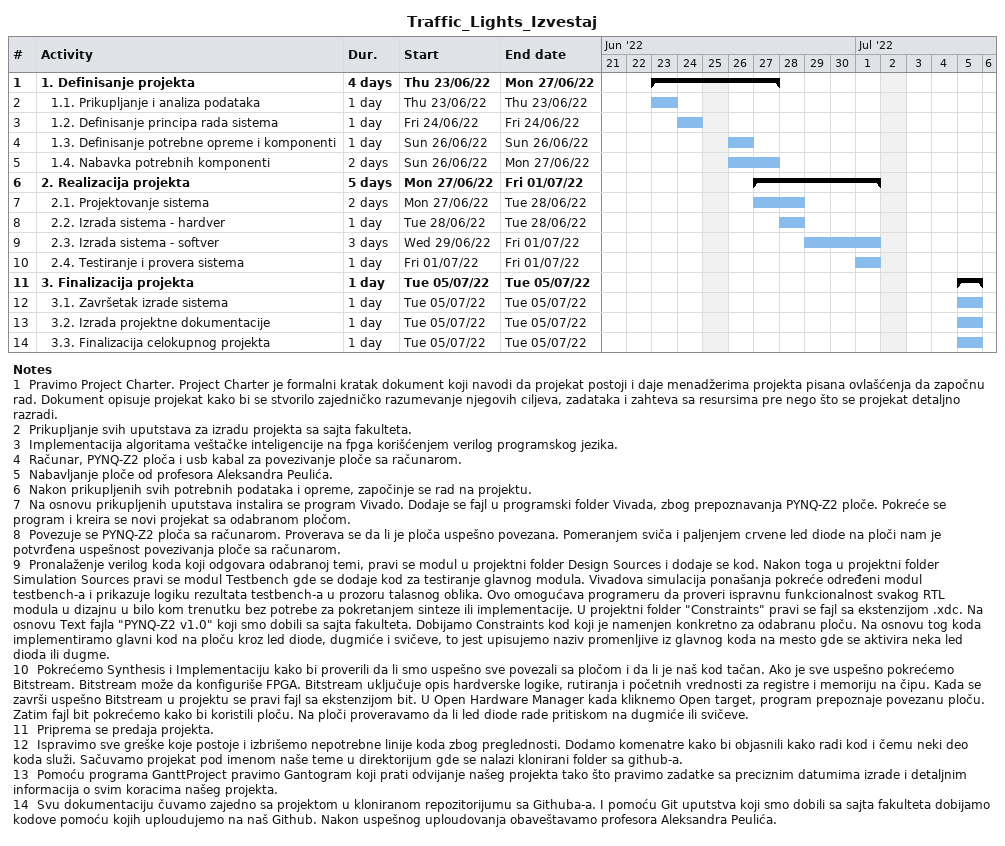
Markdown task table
Traffic_Lights_Izvestaj

| ID | Level | Task | Duration | Start | Finish |
|---|---|---|---|---|---|
| 1 | 1 | **1. Definisanje projekta** | 4d | 2022-06-23 | 2022-06-27 |
| 2 | 2 | 1.1. Prikupljanje i analiza podataka | 1d | 2022-06-23 | 2022-06-23 |
| 3 | 2 | 1.2. Definisanje principa rada sistema | 1d | 2022-06-24 | 2022-06-24 |
| 4 | 2 | 1.3. Definisanje potrebne opreme i komponenti | 1d | 2022-06-26 | 2022-06-26 |
| 5 | 2 | 1.4. Nabavka potrebnih komponenti | 2d | 2022-06-26 | 2022-06-27 |
| 6 | 1 | **2. Realizacija projekta** | 5d | 2022-06-27 | 2022-07-01 |
| 7 | 2 | 2.1. Projektovanje sistema | 2d | 2022-06-27 | 2022-06-28 |
| 8 | 2 | 2.2. Izrada sistema - hardver | 1d | 2022-06-28 | 2022-06-28 |
| 9 | 2 | 2.3. Izrada sistema - softver | 3d | 2022-06-29 | 2022-07-01 |
| 10 | 2 | 2.4. Testiranje i provera sistema | 1d | 2022-07-01 | 2022-07-01 |
| 11 | 1 | **3. Finalizacija projekta** | 1d | 2022-07-05 | 2022-07-05 |
| 12 | 2 | 3.1. Završetak izrade sistema | 1d | 2022-07-05 | 2022-07-05 |
| 13 | 2 | 3.2. Izrada projektne dokumentacije | 1d | 2022-07-05 | 2022-07-05 |
| 14 | 2 | 3.3. Finalizacija celokupnog projekta | 1d | 2022-07-05 | 2022-07-05 |

Notes
- 1: Pravimo Project Charter. Project Charter je formalni kratak dokument koji navodi da projekat postoji i daje menadžerima projekta pisana ovlašćenja da započnu rad. Dokument opisuje projekat kako bi se stvorilo zajedničko razumevanje njegovih ciljeva, zadataka i zahteva sa resursima pre nego što se projekat detaljno razradi.
- 2: Prikupljanje svih uputstava za izradu projekta sa sajta fakulteta.
- 3: Implementacija algoritama veštačke inteligencije na fpga korišćenjem verilog programskog jezika.
- 4: Računar, PYNQ-Z2 ploča i usb kabal za povezivanje ploče sa računarom.
- 5: Nabavljanje ploče od profesora Aleksandra Peulića.
- 6: Nakon prikupljenih svih potrebnih podataka i opreme, započinje se rad na projektu.
- 7: Na osnovu prikupljenih uputstava instalira se program Vivado. Dodaje se fajl u programski folder Vivada, zbog prepoznavanja PYNQ-Z2 ploče. Pokreće se program i kreira se novi projekat sa odabranom pločom.
- 8: Povezuje se PYNQ-Z2 ploča sa računarom. Proverava se da li je ploča uspešno povezana. Pomeranjem sviča i paljenjem crvene led diode na ploči nam je potvrđena uspešnost povezivanja ploče sa računarom.
- 9: Pronalaženje verilog koda koji odgovara odabranoj temi, pravi se modul u projektni folder Design Sources i dodaje se kod. Nakon toga u projektni folder Simulation Sources pravi se modul Testbench gde se dodaje kod za testiranje glavnog modula. Vivadova simulacija ponašanja pokreće određeni modul testbench-a i prikazuje logiku rezultata testbench-a u prozoru talasnog oblika. Ovo omogućava programeru da proveri ispravnu funkcionalnost svakog RTL modula u dizajnu u bilo kom trenutku bez potrebe za pokretanjem sinteze ili implementacije. U projektni folder "Constraints" pravi se fajl sa ekstenzijom .xdc. Na osnovu Text fajla "PYNQ-Z2 v1.0" koji smo dobili sa sajta fakulteta. Dobijamo Constraints kod koji je namenjen konkretno za odabranu ploču. Na osnovu tog koda implementiramo glavni kod na ploču kroz led diode, dugmiće i svičeve, to jest upisujemo naziv promenljive iz glavnog koda na mesto gde se aktivira neka led dioda ili dugme.
- 10: Pokrećemo Synthesis i Implementaciju kako bi proverili da li smo uspešno sve povezali sa pločom i da li je naš kod tačan. Ako je sve uspešno pokrećemo Bitstream. Bitstream može da konfiguriše FPGA. Bitstream uključuje opis hardverske logike, rutiranja i početnih vrednosti za registre i memoriju na čipu. Kada se završi uspešno Bitstream u projektu se pravi fajl sa ekstenzijom bit. U Open Hardware Manager kada kliknemo Open target, program prepoznaje povezanu ploču. Zatim fajl bit pokrećemo kako bi koristili ploču. Na ploči proveravamo da li led diode rade pritiskom na dugmiće ili svičeve.
- 11: Priprema se predaja projekta.
- 12: Ispravimo sve greške koje postoje i izbrišemo nepotrebne linije koda zbog preglednosti. Dodamo komenatre kako bi objasnili kako radi kod i čemu neki deo koda služi. Sačuvamo projekat pod imenom naše teme u direktorijum gde se nalazi klonirani folder sa github-a.
- 13: Pomoću programa GanttProject pravimo Gantogram koji prati odvijanje našeg projekta tako što pravimo zadatke sa preciznim datumima izrade i detaljnim informacija o svim koracima našeg projekta.
- 14: Svu dokumentaciju čuvamo zajedno sa projektom u kloniranom repozitorijumu sa Githuba-a. I pomoću Git uputstva koji smo dobili sa sajta fakulteta dobijamo kodove pomoću kojih uploudujemo na naš Github. Nakon uspešnog uploudovanja obaveštavamo profesora Aleksandra Peulića.
